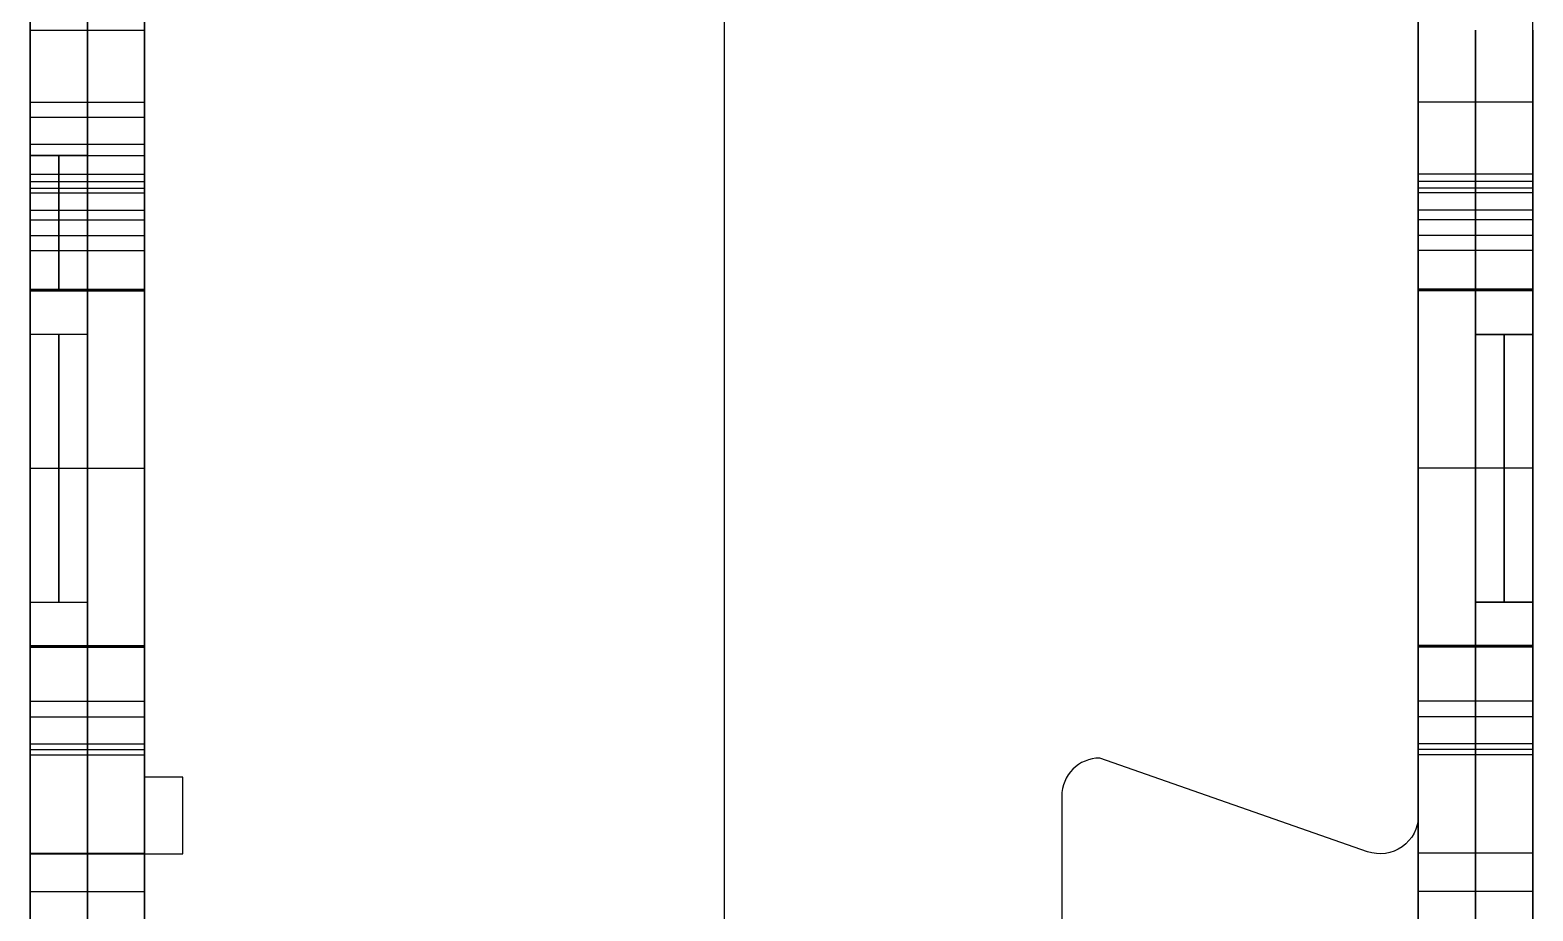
# Model space of a CAD drawing. Extents: x 6886 to 7154, y -44440 to -39703.
# Drawn here: x 6886.5 to 7122.5, y -40746.1 to -40607.8 of the extents above; entities that cross this region are included whole.
import ezdxf

# ---------------------------------------------------------------- set-up
doc = ezdxf.new("R2010")
doc.units = 0
doc.layers.add('ENDS', color=40, linetype='CONTINUOUS')

# ---------------------------------------------------------------- blocks, each defined once
blk = doc.blocks.new('SKYLARK200_END-S-1')
at = {"layer": 'ENDS'}
for p, q in [((-268, 3866.28, 170), (-268, 3818, 186.9)), ((-268, 3818, 96.9), (-268, 3866.28, 113.8)), ((-259, 3866.28, 170), (-259, 3818, 186.9)), ((-259, 3818, 96.9), (-259, 3866.28, 113.8)), ((-250, 3866.28, 170), (-250, 3818, 186.9)), ((-250, 3818, 96.9), (-250, 3866.28, 113.8)), ((-159, 3867.9, 264), (-159, 3267.99, 264)), ((-159, 3867.9, 282), (-159, 3267.99, 282)), ((-50, 3268, 141), (-50, 3868, 141)), ((-32, 3268, 141), (-32, 3868, 141)), ((-250, 3714.39, 282), (-250, 3849.94, 282)), ((-250, 3714.39, 264), (-250, 3849.94, 264)), ((-250, 3714.39, 273), (-250, 3849.94, 273)), ((-50, 3849.96, 282), (-50, 3708.37, 282)), ((-50, 3849.96, 264), (-50, 3708.37, 264)), ((-50, 3849.96, 273), (-50, 3708.37, 273)), ((-268, 3831.69, -4), (-250, 3831.69, -4)), ((-268, 3820.37, 294), (-250, 3820.37, 294)), ((-268, 3820.37, -12), (-250, 3820.37, -12)), ((-32, 3820.37, -12), (-50, 3820.37, -12)), ((-32, 3820.37, 294), (-50, 3820.37, 294)), ((-268, 3818, 186.9), (-250, 3818, 186.9)), ((-268, 3818, 96.9), (-250, 3818, 96.9)), ((-268, 3813.76, 185.14), (-250, 3813.76, 185.14)), ((-268, 3813.76, 98.66), (-250, 3813.76, 98.66)), ((-268, 3812, 180.9), (-250, 3812, 180.9)), ((-268, 3812, 180.9), (-268, 3812, 162.9)), ((-268, 3812, 102.9), (-250, 3812, 102.9)), ((-268, 3812, 162.9), (-259, 3812, 162.9)), ((-259, 3812, 120.9), (-268, 3812, 120.9)), ((-268, 3812, 120.9), (-268, 3812, 102.9)), ((-259, 3812, 120.9), (-259, 3812, 162.9)), ((-259, 3812, 180.9), (-259, 3812, 102.9)), ((-259, 3812, 141.9), (-250, 3812, 141.9)), ((-259, 3812, 141.9), (-259, 3791, 141.9)), ((-250, 3812, 180.9), (-250, 3812, 102.9)), ((-250, 3324, 141), (-250, 3812, 141)), ((-268, 3809.06, 286), (-250, 3809.06, 286)), ((-268, 3809.06, -4), (-250, 3809.06, -4)), ((-32, 3809.06, -4), (-50, 3809.06, -4)), ((-32, 3809.06, 286), (-50, 3809.06, 286)), ((-268, 3807.9, 232), (-250, 3807.9, 232)), ((-268, 3807.9, 232), (-268, 3791, 280.28)), ((-268, 3791, 1.72), (-268, 3807.9, 50)), ((-268, 3807.9, 50), (-250, 3807.9, 50)), ((-268, 3806.87, 283.1), (-250, 3806.87, 283.1)), ((-268, 3806.87, -1.1), (-250, 3806.87, -1.1)), ((-259, 3807.9, 232), (-259, 3791, 280.28)), ((-259, 3791, 1.72), (-259, 3807.9, 50)), ((-250, 3807.9, 232), (-250, 3791, 280.28)), ((-250, 3791, 1.72), (-250, 3807.9, 50)), ((-32, 3807.9, 50), (-50, 3807.9, 50)), ((-50, 3807.9, 50), (-50, 3791, 1.72)), ((-32, 3807.9, 232), (-50, 3807.9, 232)), ((-50, 3791, 280.28), (-50, 3807.9, 232)), ((-32, 3806.87, -1.1), (-50, 3806.87, -1.1)), ((-32, 3806.87, 283.1), (-50, 3806.87, 283.1)), ((-41, 3807.9, 50), (-41, 3791, 1.72)), ((-41, 3791, 280.28), (-41, 3807.9, 232)), ((-32, 3807.9, 50), (-32, 3791, 1.72)), ((-32, 3791, 280.28), (-32, 3807.9, 232)), ((-268, 3806.14, 227.76), (-250, 3806.14, 227.76)), ((-268, 3806.14, 54.24), (-250, 3806.14, 54.24)), ((-32, 3806.14, 54.24), (-50, 3806.14, 54.24)), ((-32, 3806.14, 227.76), (-50, 3806.14, 227.76)), ((-268, 3790.75, 282), (-268, 3803.4, 282)), ((-268, 3803.4, 282), (-250, 3803.4, 282)), ((-268, 3803.4, 0), (-250, 3803.4, 0)), ((-268, 3803.4, 0), (-268, 3790.75, 0)), ((-259, 3790.75, 282), (-259, 3803.4, 282)), ((-259, 3803.4, 0), (-259, 3790.75, 0)), ((-250, 3790.75, 282), (-250, 3803.4, 282)), ((-250, 3803.4, 0), (-250, 3790.75, 0)), ((-32, 3803.4, 0), (-50, 3803.4, 0)), ((-50, 3790.75, 0), (-50, 3803.4, 0)), ((-32, 3803.4, 282), (-50, 3803.4, 282)), ((-50, 3803.4, 282), (-50, 3790.75, 282)), ((-41, 3790.75, 0), (-41, 3803.4, 0)), ((-41, 3803.4, 282), (-41, 3790.75, 282)), ((-32, 3790.75, 0), (-32, 3803.4, 0)), ((-32, 3803.4, 282), (-32, 3790.75, 282)), ((-268, 3801.9, 226), (-250, 3801.9, 226)), ((-268, 3801.9, 56), (-250, 3801.9, 56)), ((-268, 3801.9, 56), (-268, 3783.9, 56)), ((-268, 3783.9, 226), (-268, 3801.9, 226)), ((-259, 3723.9, 226), (-259, 3801.9, 226)), ((-259, 3801.9, 56), (-259, 3723.9, 56)), ((-259, 3801.5, 160.09), (-259, 3801.5, 123.71)), ((-250, 3723.9, 226), (-250, 3801.9, 226)), ((-250, 3801.9, 56), (-250, 3723.9, 56)), ((-32, 3801.9, 56), (-50, 3801.9, 56)), ((-50, 3723.9, 56), (-50, 3801.9, 56)), ((-32, 3801.9, 226), (-50, 3801.9, 226)), ((-50, 3801.9, 226), (-50, 3723.9, 226)), ((-41, 3801.9, 226), (-41, 3783.9, 226)), ((-41, 3783.9, 56), (-41, 3801.9, 56)), ((-32, 3801.9, 226), (-32, 3783.9, 226)), ((-32, 3783.9, 56), (-32, 3801.9, 56)), ((-268, 3799.45, 256.14), (-250, 3799.45, 256.14)), ((-268, 3799.45, 25.86), (-250, 3799.45, 25.86)), ((-32, 3799.45, 25.86), (-50, 3799.45, 25.86)), ((-32, 3799.45, 256.14), (-50, 3799.45, 256.14)), ((-268, 3797.08, 282), (-250, 3797.08, 282)), ((-268, 3797.08, 0), (-250, 3797.08, 0)), ((-32, 3797.08, 0), (-50, 3797.08, 0)), ((-32, 3797.08, 282), (-50, 3797.08, 282)), ((-268, 3344.98, 141), (-268, 3791.02, 141)), ((-268, 3791, 280.28), (-250, 3791, 280.28)), ((-268, 3791, 1.72), (-250, 3791, 1.72)), ((-268, 3791, 141.9), (-259, 3791, 141.9)), ((-268, 3790.81, 281.13), (-250, 3790.81, 281.13)), ((-268, 3790.81, 0.87), (-250, 3790.81, 0.87)), ((-268, 3790.75, 282), (-250, 3790.75, 282)), ((-268, 3790.75, 0), (-250, 3790.75, 0)), ((-32, 3791, 1.72), (-50, 3791, 1.72)), ((-32, 3791, 280.28), (-50, 3791, 280.28)), ((-32, 3790.81, 0.87), (-50, 3790.81, 0.87)), ((-32, 3790.81, 281.13), (-50, 3790.81, 281.13)), ((-32, 3790.75, 0), (-50, 3790.75, 0)), ((-32, 3790.75, 282), (-50, 3790.75, 282)), ((-259, 3783.9, 56), (-268, 3783.9, 56)), ((-259, 3783.9, 226), (-268, 3783.9, 226)), ((-259, 3741.9, 56), (-259, 3783.9, 56)), ((-259, 3783.9, 226), (-259, 3741.9, 226)), ((-41, 3783.9, 226), (-32, 3783.9, 226)), ((-41, 3741.9, 226), (-41, 3783.9, 226)), ((-32, 3783.9, 56), (-41, 3783.9, 56)), ((-41, 3783.9, 56), (-41, 3741.9, 56)), ((-259, 3744.71, 66.5), (-259, 3781.09, 66.5)), ((-259, 3744.71, 215.5), (-259, 3781.09, 215.5)), ((-250, 3782.17, 282), (-250, 3782.17, 264)), ((-41, 3744.71, 215.5), (-41, 3781.09, 215.5)), ((-41, 3781.09, 66.5), (-41, 3744.71, 66.5)), ((-50, 3779.16, 282), (-50, 3779.16, 264)), ((-268, 3762.9, 77), (-259, 3762.9, 77)), ((-268, 3762.9, 205), (-259, 3762.9, 205)), ((-259, 3762.9, 226), (-250, 3762.9, 226)), ((-259, 3762.9, 56), (-259, 3762.9, 77)), ((-259, 3762.9, 56), (-250, 3762.9, 56)), ((-259, 3762.9, 226), (-259, 3762.9, 205)), ((-41, 3762.9, 226), (-50, 3762.9, 226)), ((-41, 3762.9, 56), (-50, 3762.9, 56)), ((-32, 3762.9, 205), (-41, 3762.9, 205)), ((-41, 3762.9, 226), (-41, 3762.9, 205)), ((-32, 3762.9, 77), (-41, 3762.9, 77)), ((-41, 3762.9, 56), (-41, 3762.9, 77)), ((-268, 3723.9, 226), (-268, 3741.9, 226)), ((-268, 3741.9, 56), (-259, 3741.9, 56)), ((-268, 3741.9, 56), (-268, 3723.9, 56)), ((-268, 3741.9, 226), (-259, 3741.9, 226)), ((-32, 3741.9, 226), (-41, 3741.9, 226)), ((-41, 3741.9, 56), (-32, 3741.9, 56)), ((-41, 3741.9, 226), (-41, 3723.9, 226)), ((-41, 3723.9, 56), (-41, 3741.9, 56)), ((-32, 3723.9, 56), (-32, 3741.9, 56)), ((-32, 3741.9, 226), (-32, 3723.9, 226)), ((-268, 3735.05, 0), (-268, 3595.85, 0)), ((-268, 3735.05, 0), (-250, 3735.05, 0)), ((-268, 3702.45, 282), (-268, 3735.05, 282)), ((-268, 3735.05, 282), (-250, 3735.05, 282)), ((-268, 3734.99, 281.13), (-250, 3734.99, 281.13)), ((-268, 3734.99, 0.87), (-250, 3734.99, 0.87)), ((-268, 3734.8, 280.28), (-250, 3734.8, 280.28)), ((-268, 3734.8, 280.28), (-268, 3717.9, 232)), ((-268, 3717.9, 50), (-268, 3734.8, 1.72)), ((-268, 3734.8, 1.72), (-250, 3734.8, 1.72)), ((-259, 3735.05, 0), (-259, 3595.85, 0)), ((-259, 3702.45, 282), (-259, 3735.05, 282)), ((-259, 3734.8, 280.28), (-259, 3717.9, 232)), ((-259, 3717.9, 50), (-259, 3734.8, 1.72)), ((-250, 3735.05, 0), (-250, 3595.85, 0)), ((-250, 3702.45, 282), (-250, 3735.05, 282)), ((-250, 3734.8, 280.28), (-250, 3717.9, 232)), ((-250, 3717.9, 50), (-250, 3734.8, 1.72)), ((-32, 3735.05, 0), (-50, 3735.05, 0)), ((-50, 3702.45, 0), (-50, 3735.05, 0)), ((-32, 3735.05, 282), (-50, 3735.05, 282)), ((-50, 3735.05, 282), (-50, 3702.45, 282)), ((-32, 3734.99, 0.87), (-50, 3734.99, 0.87)), ((-32, 3734.99, 281.13), (-50, 3734.99, 281.13)), ((-32, 3734.8, 1.72), (-50, 3734.8, 1.72)), ((-50, 3734.8, 1.72), (-50, 3717.9, 50)), ((-32, 3734.8, 280.28), (-50, 3734.8, 280.28)), ((-50, 3717.9, 232), (-50, 3734.8, 280.28)), ((-41, 3702.45, 0), (-41, 3735.05, 0)), ((-41, 3735.05, 282), (-41, 3702.45, 282)), ((-41, 3734.8, 1.72), (-41, 3717.9, 50)), ((-41, 3717.9, 232), (-41, 3734.8, 280.28)), ((-32, 3702.45, 0), (-32, 3735.05, 0)), ((-32, 3735.05, 282), (-32, 3702.45, 282)), ((-32, 3734.8, 1.72), (-32, 3717.9, 50)), ((-32, 3717.9, 232), (-32, 3734.8, 280.28)), ((-268, 3726.35, 256.14), (-250, 3726.35, 256.14)), ((-268, 3726.35, 25.86), (-250, 3726.35, 25.86)), ((-32, 3726.35, 25.86), (-50, 3726.35, 25.86)), ((-32, 3726.35, 256.14), (-50, 3726.35, 256.14)), ((-268, 3723.9, 226), (-250, 3723.9, 226)), ((-268, 3723.9, 56), (-250, 3723.9, 56)), ((-32, 3723.9, 56), (-50, 3723.9, 56)), ((-32, 3723.9, 226), (-50, 3723.9, 226)), ((-268, 3719.66, 227.76), (-250, 3719.66, 227.76)), ((-268, 3719.66, 54.24), (-250, 3719.66, 54.24)), ((-32, 3719.66, 54.24), (-50, 3719.66, 54.24)), ((-32, 3719.66, 227.76), (-50, 3719.66, 227.76)), ((-268, 3718.75, 282), (-250, 3718.75, 282)), ((-268, 3717.9, 232), (-250, 3717.9, 232)), ((-268, 3717.9, 50), (-250, 3717.9, 50)), ((-57.98, 3702.7, 282), (-100, 3717.41, 282)), ((-100, 3717.41, 282), (-100, 3717.41, 264)), ((-57.98, 3702.7, 264), (-100, 3717.41, 264)), ((-57.98, 3702.7, 273), (-100, 3717.41, 273)), ((-32, 3718.75, 0), (-50, 3718.75, 0)), ((-32, 3718.75, 282), (-50, 3718.75, 282)), ((-32, 3717.9, 50), (-50, 3717.9, 50)), ((-32, 3717.9, 232), (-50, 3717.9, 232)), ((-104.24, 3715.65, 282), (-104.24, 3715.65, 264)), ((-244, 3714.39, 282), (-250, 3714.39, 282)), ((-250, 3714.39, 282), (-250, 3714.39, 264)), ((-244, 3714.39, 264), (-250, 3714.39, 264)), ((-244, 3714.39, 273), (-250, 3714.39, 273)), ((-247, 3714.39, 282), (-247, 3714.39, 264)), ((-244, 3702.39, 282), (-244, 3714.39, 282)), ((-244, 3714.39, 282), (-244, 3714.39, 264)), ((-244, 3702.39, 264), (-244, 3714.39, 264)), ((-244, 3702.39, 273), (-244, 3714.39, 273)), ((-106, 3711.41, 282), (-106, 3711.41, 264)), ((-106, 3711.41, 282), (-106, 3693.41, 282)), ((-106, 3711.41, 264), (-106, 3633.41, 264)), ((-106, 3711.41, 273), (-106, 3633.41, 273)), ((-78.99, 3710.06, 282), (-78.99, 3710.06, 264)), ((-244, 3708.39, 282), (-244, 3708.39, 264)), ((-50, 3708.37, 282), (-50, 3708.37, 264)), ((-52.53, 3703.47, 282), (-52.53, 3703.47, 264)), ((-268, 3690.45, 258), (-268, 3702.45, 258)), ((-268, 3702.45, 258), (-250, 3702.45, 258)), ((-268, 3702.45, 258), (-268, 3702.45, 282)), ((-268, 3702.45, 282), (-250, 3702.45, 282)), ((-268, 3702.45, 270), (-250, 3702.45, 270)), ((-268, 3642.39, 282), (-268, 3702.39, 282)), ((-268, 3702.39, 282), (-268, 3702.39, 264)), ((-268, 3642.39, 264), (-268, 3702.39, 264)), ((-268, 3702.39, 282), (-244, 3702.39, 282)), ((-268, 3702.39, 264), (-244, 3702.39, 264)), ((-268, 3642.39, 273), (-268, 3702.39, 273)), ((-268, 3702.39, 273), (-244, 3702.39, 273)), ((-259, 3690.45, 258), (-259, 3702.45, 258)), ((-259, 3702.45, 258), (-259, 3702.45, 282)), ((-256, 3702.39, 282), (-256, 3702.39, 264)), ((-250, 3690.45, 258), (-250, 3702.45, 258)), ((-250, 3702.45, 258), (-250, 3702.45, 282)), ((-244, 3702.39, 282), (-244, 3702.39, 264)), ((-57.98, 3702.7, 282), (-57.98, 3702.7, 264)), ((-32, 3702.45, 24), (-50, 3702.45, 24)), ((-50, 3690.45, 24), (-50, 3702.45, 24)), ((-32, 3702.45, 0), (-50, 3702.45, 0)), ((-50, 3702.45, 24), (-50, 3702.45, 0)), ((-32, 3702.45, 282), (-50, 3702.45, 282)), ((-32, 3702.45, 258), (-50, 3702.45, 258)), ((-50, 3702.45, 282), (-50, 3702.45, 258)), ((-50, 3702.45, 258), (-50, 3690.45, 258)), ((-32, 3702.45, 12), (-50, 3702.45, 12)), ((-32, 3702.45, 270), (-50, 3702.45, 270)), ((-41, 3690.45, 24), (-41, 3702.45, 24)), ((-41, 3702.45, 24), (-41, 3702.45, 0)), ((-41, 3702.45, 282), (-41, 3702.45, 258)), ((-41, 3702.45, 258), (-41, 3690.45, 258)), ((-32, 3690.45, 24), (-32, 3702.45, 24)), ((-32, 3702.45, 24), (-32, 3702.45, 0)), ((-32, 3702.45, 282), (-32, 3702.45, 258)), ((-32, 3702.45, 258), (-32, 3690.45, 258)), ((-268, 3696.45, 258), (-250, 3696.45, 258)), ((-32, 3696.45, 24), (-50, 3696.45, 24)), ((-32, 3696.45, 258), (-50, 3696.45, 258)), ((-106, 3693.41, 282), (-106, 3693.41, 273))]:
    blk.add_line(p, q, dxfattribs=at)
at = {"layer": 'ENDS', "extrusion": (1, 0, 0)}
for centre, radius, start, end in [((3837.35, -6, -268), 6, 90, 160.5288), ((3837.35, -6, -259), 6, 90, 160.5288), ((3837.35, -6, -250), 6, 90, 160.5288), ((3820.37, 0, -50), 12, 199.4712, 340.5288), ((3820.37, 282, -50), 12, 19.4712, 160.5288), ((3820.37, 0, -41), 12, 199.4712, 340.5288), ((3820.37, 282, -41), 12, 19.4712, 160.5288), ((3820.37, 0, -32), 12, 199.4712, 340.5288), ((3820.37, 282, -32), 12, 19.4712, 160.5288), ((3818, 180.9, -268), 6, 90, 180), ((3818, 102.9, -268), 6, 180, 270), ((3818, 180.9, -259), 6, 90, 180), ((3818, 102.9, -259), 6, 180, 270), ((3818, 180.9, -250), 6, 90, 180), ((3818, 102.9, -250), 6, 180, 270), ((3812, 141.9, -259), 21, 90, 270), ((3803.4, 288, -268), 6, 270, 340.5288), ((3803.4, -6, -268), 6, 19.4712, 90), ((3803.4, 288, -259), 6, 270, 340.5288), ((3803.4, -6, -259), 6, 19.4712, 90), ((3803.4, 288, -250), 6, 270, 340.5288), ((3803.4, -6, -250), 6, 19.4712, 90), ((3801.9, 232, -268), 6, 270, 0), ((3801.9, 50, -268), 6, 360, 90), ((3801.9, 232, -259), 6, 270, 0), ((3801.9, 50, -259), 6, 360, 90), ((3801.9, 232, -250), 6, 270, 360), ((3801.9, 50, -250), 6, 360, 90), ((3796.75, 0, -50), 6, 163.3771, 180), ((3796.75, 282, -50), 6, 180, 196.6229), ((3796.75, 0, -41), 6, 163.3771, 180), ((3796.75, 282, -41), 6, 180, 196.6229), ((3796.75, 0, -32), 6, 163.3771, 180), ((3796.75, 282, -32), 6, 180, 196.6229), ((3762.9, 56, -268), 21, 360, 180), ((3762.9, 56, -259), 21, 0, 180), ((3762.9, 226, -259), 21, 180, 0), ((3762.9, 226, -36.5), 21, 180, 0), ((3762.9, 56, -36.5), 21, 0, 180), ((3762.9, 226, -32), 21, 180, 0), ((3762.9, 56, -32), 21, 0, 180), ((3729.05, 0, -50), 6, 0, 16.6229), ((3729.05, 282, -50), 6, 343.3771, 0), ((3729.05, 0, -41), 6, 0, 16.6229), ((3729.05, 282, -41), 6, 343.3771, 0), ((3729.05, 0, -32), 6, 0, 16.6229), ((3729.05, 282, -32), 6, 343.3771, 0), ((3723.9, 232, -268), 6, 180, 270), ((3723.9, 50, -268), 6, 90, 180), ((3723.9, 232, -259), 6, 180, 270), ((3723.9, 50, -259), 6, 90, 180), ((3723.9, 232, -250), 6, 180, 270), ((3723.9, 50, -250), 6, 90, 180)]:
    blk.add_arc(centre, radius, start, end, dxfattribs=at)
at = {"layer": 'ENDS', "extrusion": (-1, 0, 0)}
for centre, radius, start, end in [((-3820.37, 282, 268), 12, 19.4712, 160.5288), ((-3820.37, 0, 268), 12, 199.4712, 340.5288), ((-3820.37, 282, 259), 12, 19.4712, 160.5288), ((-3820.37, 0, 259), 12, 199.4712, 340.5288), ((-3820.37, 282, 250), 12, 19.4712, 160.5288), ((-3820.37, 0, 250), 12, 199.4712, 340.5288), ((-3812, 141.9, 268), 21, 270, 90), ((-3812, 141.9, 263.5), 21, 270, 90), ((-3803.4, -6, 50), 6, 90, 160.5288), ((-3803.4, 288, 50), 6, 199.4712, 270), ((-3803.4, -6, 41), 6, 90, 160.5288), ((-3803.4, 288, 41), 6, 199.4712, 270), ((-3803.4, -6, 32), 6, 90, 160.5288), ((-3803.4, 288, 32), 6, 199.4712, 270), ((-3801.9, 50, 50), 6, 90, 180), ((-3801.9, 232, 50), 6, 180, 270), ((-3801.9, 50, 41), 6, 90, 180), ((-3801.9, 232, 41), 6, 180, 270), ((-3801.9, 50, 32), 6, 90, 180), ((-3801.9, 232, 32), 6, 180, 270), ((-3796.75, 282, 268), 6, 343.3771, 360), ((-3796.75, 0, 268), 6, 0, 16.6229), ((-3796.75, 282, 259), 6, 343.3771, 360), ((-3796.75, 0, 259), 6, 0, 16.6229), ((-3796.75, 282, 250), 6, 343.3771, 360), ((-3796.75, 0, 250), 6, 0, 16.6229), ((-3762.9, 226, 268), 21, 180, 0), ((-3762.9, 56, 263.5), 21, 0, 180), ((-3762.9, 226, 263.5), 21, 180, 0), ((-3762.9, 226, 41), 21, 180, 360), ((-3762.9, 56, 41), 21, 360, 180), ((-3729.05, 282, 268), 6, 180, 196.6229), ((-3729.05, 0, 268), 6, 163.3771, 180), ((-3729.05, 282, 259), 6, 180, 196.6229), ((-3729.05, 0, 259), 6, 163.3771, 180), ((-3729.05, 282, 250), 6, 180, 196.6229), ((-3729.05, 0, 250), 6, 163.3771, 180), ((-3723.9, 50, 50), 6, 360, 90), ((-3723.9, 232, 50), 6, 270, 360), ((-3723.9, 50, 41), 6, 360, 90), ((-3723.9, 232, 41), 6, 270, 360), ((-3723.9, 50, 32), 6, 360, 90), ((-3723.9, 232, 32), 6, 270, 360)]:
    blk.add_arc(centre, radius, start, end, dxfattribs=at)
at = {"layer": 'ENDS'}
for centre in [(-100, 3711.41, 282), (-100, 3711.41, 264), (-100, 3711.41, 273)]:
    blk.add_arc(centre, 6, 90, 180, dxfattribs=at)
at = {"layer": 'ENDS', "extrusion": (0, 0, -1)}
for centre in [(56, 3708.37, -282), (56, 3708.37, -264), (56, 3708.37, -273)]:
    blk.add_arc(centre, 6, 180, 289.29, dxfattribs=at)

msp = doc.modelspace()

# ---------------------------------------------------------------- block references
at = {"layer": 'ENDS'}
msp.add_blockref('SKYLARK200_END-S-1', (7154.49, -44439.53, 18), dxfattribs=at)

doc.saveas('drawing.dxf')
